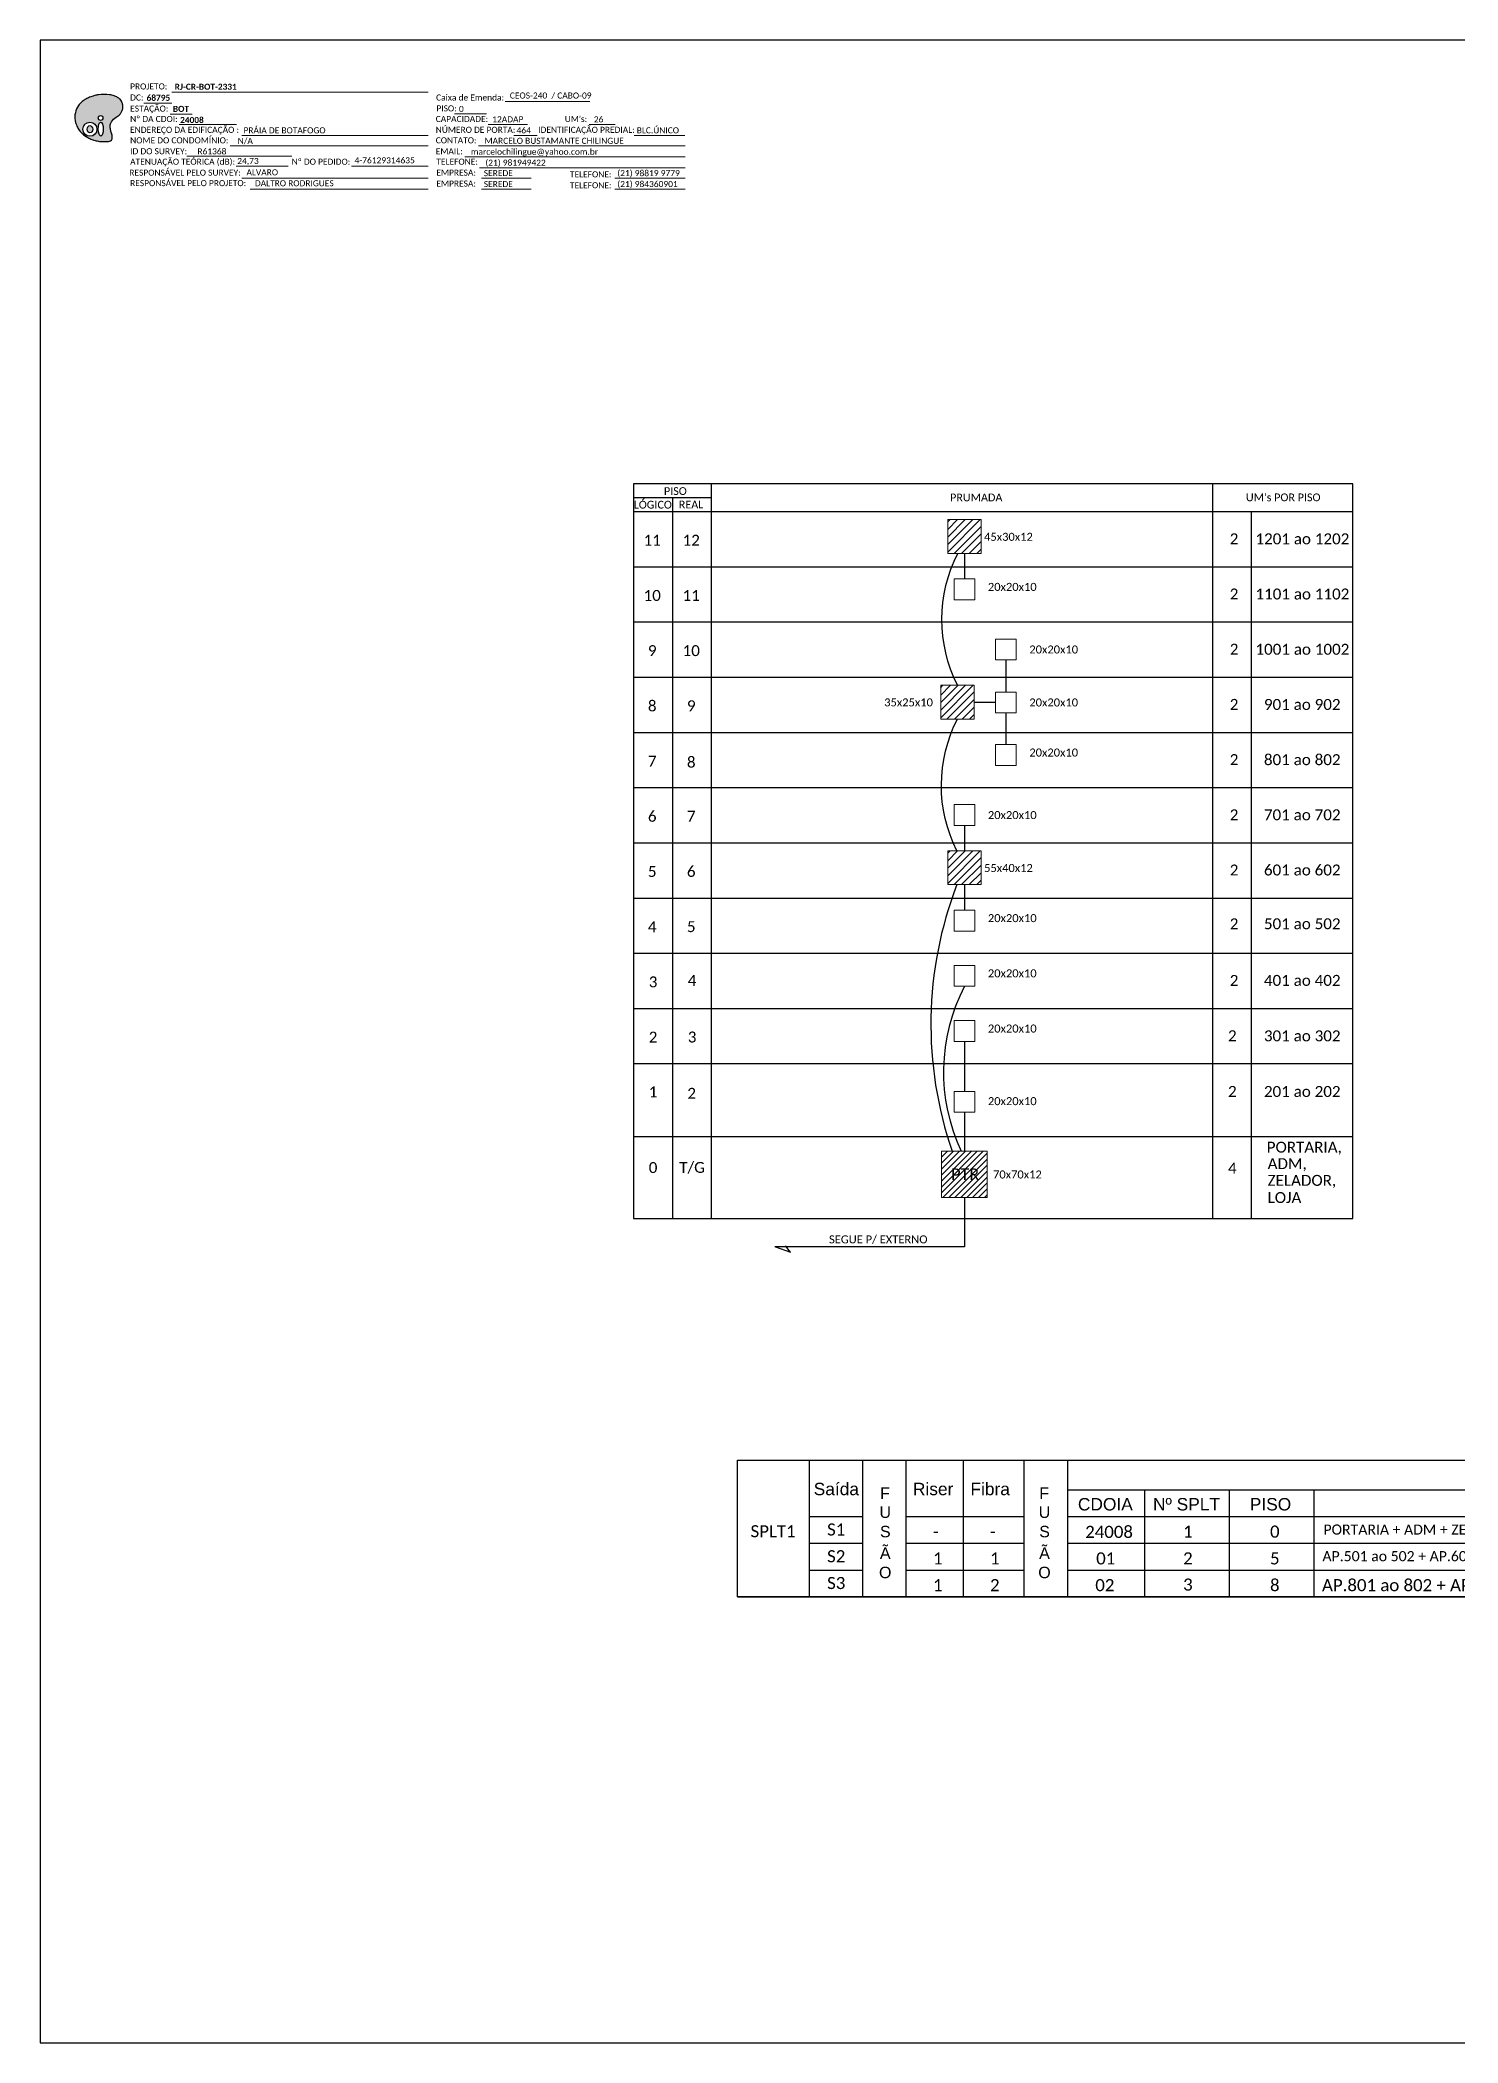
# Model space of a CAD drawing. Header units: metres. Extents: x -1286 to 542, y -500 to 95.
# Drawn here: x -299 to 121, y -499 to 95 of the extents above; entities that cross this region are included whole.
import ezdxf
from ezdxf.enums import TextEntityAlignment as Align

# ---------------------------------------------------------------- set-up
doc = ezdxf.new("R2010")
doc.units = ezdxf.units.M
doc.styles.add('ARIAL', font='arial.ttf')
doc.styles.add('WMF-Calibri0', font='calibri.ttf')
doc.styles.add('WMF-Calibri1', font='calibrib.ttf')

# ---------------------------------------------------------------- blocks, each defined once
blk = doc.blocks.new('OI')
h = blk.add_hatch(color=40)
edge = h.paths.add_edge_path()
edge.add_spline(control_points=[(4.35, -0.67), (3.92, -0.99), (3.26, -1.5), (2.81, -2.59), (2.9, -3.5), (3.06, -4.27), (3.31, -4.85), (3.37, -5.39), (3.4, -5.88), (3.2, -6.4), (2.54, -6.61), (1.65, -6.63), (0.55, -6.67), (-0.56, -6.42), (-1.61, -6.14), (-2.77, -5.61), (-3.92, -4.77), (-4.89, -3.7), (-5.34, -2.65), (-5.6, -1.94), (-5.85, -0.96), (-5.71, 0.47), (-5.1, 2.02), (-4.14, 3.02), (-3.3, 3.61), (-2.37, 4.16), (-1.36, 4.44), (-0.56, 4.7), (0.79, 4.85), (2.24, 4.97), (3.79, 4.57), (4.67, 4.21), (5.44, 3.65), (5.76, 2.99), (6.03, 2.21), (6.01, 1.46), (5.72, 0.64), (5.31, 0.08), (4.88, -0.38), (4.51, -0.55), (4.35, -0.67)], knot_values=[0, 0, 0, 0, 1.60434, 2.417191, 3.427595, 4.282808, 4.776746, 5.304182, 5.888771, 6.258406, 6.858137, 7.79129, 8.986195, 10.124242, 11.187857, 12.242908, 13.953784, 15.414161, 16.515391, 17.349188, 17.675853, 19.552021, 21.515531, 22.568638, 23.63245, 24.621084, 25.782718, 26.745347, 27.142653, 29.870543, 31.004649, 31.921532, 32.709589, 33.801391, 34.042471, 35.192333, 35.971461, 36.628871, 37.254359, 37.836911, 37.836911, 37.836911, 37.836911], degree=3, periodic=0)
h.paths.add_polyline_path([(1.13, -0.87, -1), (-0.04, -0.87, -1)], flags=16)
edge = h.paths.add_edge_path(flags=16)
edge.add_ellipse((0.56, -3.59), major_axis=(-0.02, 1.71), ratio=0.361305, start_angle=0, end_angle=360)
h.paths.add_polyline_path([(-0.36, -3.62, -1), (-3.8, -3.62, -1)], flags=16)
edge = h.paths.add_edge_path(flags=0)
edge.add_ellipse((-2.08, -3.62), major_axis=(0, 0.885), ratio=0.758294, start_angle=0, end_angle=360)
at = {"color": 40}
for centre, radius in [((-2.08, -3.62), 1.72), ((0.54, -0.87), 0.587)]:
    blk.add_circle(centre, radius, dxfattribs=at)
blk.add_ellipse((-2.08, -3.62), major_axis=(0, 0.885), ratio=0.758294, start_param=-3.141592653589792, end_param=3.141592653589792, dxfattribs=at)
blk.add_ellipse((0.56, -3.59), major_axis=(-0.02, 1.71), ratio=0.361305, dxfattribs=at)
at = {"color": 40, "start_tangent": (-0.800898, -0.598801), "end_tangent": (-0.800898, -0.598801)}
blk.add_spline([(4.35, -0.67), (3.2, -1.78), (2.9, -2.54), (2.92, -3.55), (3.12, -4.38), (3.28, -4.85), (3.37, -5.37), (3.35, -5.95), (3.2, -6.29), (2.66, -6.55), (1.73, -6.63), (0.54, -6.62), (-0.58, -6.41), (-1.6, -6.11), (-2.56, -5.67), (-3.95, -4.67), (-4.89, -3.56), (-5.37, -2.56), (-5.64, -1.78), (-5.72, -1.46), (-5.63, 0.42), (-4.84, 2.22), (-4.13, 2.99), (-3.27, 3.62), (-2.4, 4.09), (-1.3, 4.47), (-0.37, 4.72), (0.02, 4.77), (2.75, 4.8), (3.85, 4.53), (4.69, 4.16), (5.31, 3.68), (5.85, 2.73), (5.93, 2.5), (5.94, 1.35), (5.67, 0.62), (5.29, 0.08), (4.84, -0.36), (4.35, -0.67)], degree=3, dxfattribs=at)

msp = doc.modelspace()

# ---------------------------------------------------------------- hatches: boundary and pattern name
h = msp.add_hatch()
h.set_pattern_fill('LINE', color=1, scale=0.5, angle=45)
h.set_pattern_definition([(45, (-5582.2583, 3171.6283), (-1.122532, 1.122532), [])])
h.paths.add_polyline_path([(-29.86, -56.8), (-19.96, -56.8), (-19.96, -46.76), (-29.86, -46.76)])
h = msp.add_hatch()
h.set_pattern_fill('LINE', color=1, scale=0.5, angle=45)
h.set_pattern_definition([(45, (-5584.3463, 3122.5127), (-1.122532, 1.122532), [])])
h.paths.add_polyline_path([(-31.95, -105.92), (-22.04, -105.92), (-22.04, -95.88), (-31.95, -95.88)])
h = msp.add_hatch()
h.set_pattern_fill('LINE', color=1, scale=0.5, angle=45)
h.set_pattern_definition([(45, (-5582.2583, 3073.3971), (-1.122532, 1.122532), [])])
h.paths.add_polyline_path([(-29.86, -155.03), (-19.96, -155.03), (-19.96, -144.99), (-29.86, -144.99)])
h = msp.add_hatch()
h.set_pattern_fill('ANSI31', color=1, scale=10, style=0)
h.set_pattern_definition([(45, (-643.3128, -631.8166), (-0.8838835, 0.8838835), [])])
h.paths.add_polyline_path([(-31.69, -247.85), (-18.12, -247.85), (-18.12, -234.09), (-31.69, -234.09)])
h.paths.add_polyline_path([(-29.69, -243.5), (-19.61, -243.5), (-19.61, -238.35), (-29.69, -238.35)], flags=24)

# ---------------------------------------------------------------- linework, layer by layer
for p, q in [((-92.24, -325.67), (330.47, -325.67)), ((-92.24, -366.24), (-92.24, -325.67)), ((-70.92, -325.67), (-70.92, -366.24)), ((-55.16, -325.67), (-55.16, -366.24)), ((-42.21, -366.24), (-42.21, -325.67)), ((-25.3, -325.67), (-25.3, -366.24)), ((-7.28, -325.67), (-7.28, -366.24)), ((5.68, -325.67), (5.68, -366.24)), ((5.68, -334.49), (330.47, -334.49)), ((28.49, -334.49), (28.49, -366.24)), ((53.64, -334.49), (53.64, -366.24)), ((78.73, -334.49), (78.73, -366.24)), ((-70.92, -342.43), (-55.16, -342.43)), ((-42.21, -342.43), (-7.28, -342.43)), ((5.68, -342.43), (330.47, -342.43)), ((-70.92, -350.37), (-55.16, -350.37)), ((-42.21, -350.37), (-7.28, -350.37)), ((5.68, -350.37), (330.47, -350.37)), ((-70.92, -358.3), (-55.16, -358.3)), ((-42.21, -358.3), (-7.28, -358.3)), ((5.68, -358.3), (330.47, -358.3)), ((-70.92, -366.24), (-55.16, -366.24)), ((-42.21, -366.24), (-7.28, -366.24)), ((5.68, -366.24), (330.47, -366.24))]:
    msp.add_line(p, q)
msp.add_lwpolyline([(-299.04, -498.54), (541.96, -498.54), (541.96, 95.46), (-299.04, 95.46)], close=True)
at = {"color": 7, "lineweight": 0}
for points in [[(-259.93, 80.05), (-183.96, 80.05)], [(-161.12, 77.27), (-135.99, 77.27)], [(-268.25, 76.78), (-259.93, 76.78)], [(-260.45, 73.5), (-253.9, 73.5)], [(-176.16, 73.54), (-166.68, 73.54)], [(-257.79, 70.43), (-240.82, 70.43)], [(-239.22, 67.19), (-183.96, 67.19)], [(-166.12, 70.43), (-154.5, 70.43)], [(-158.53, 67.19), (-151.59, 67.19)], [(-136.17, 70.43), (-128.51, 70.43)], [(-122.83, 67.19), (-107.8, 67.19)], [(-255.47, 61.01), (-224.42, 61.01)], [(-242.63, 64.08), (-183.96, 64.08)], [(-173.04, 60.84), (-107.77, 60.84)], [(-169, 64.08), (-107.77, 64.08)], [(-240.93, 58.05), (-225.42, 58.05)], [(-239.22, 54.49), (-183.96, 54.49)], [(-206.7, 58.05), (-183.94, 58.05)], [(-168.75, 57.6), (-107.77, 57.6)], [(-168.15, 54.49), (-153.35, 54.49)], [(-128.54, 54.49), (-107.77, 54.49)], [(-236.73, 51.25), (-183.96, 51.25)], [(-168.15, 51.25), (-153.35, 51.25)], [(-128.54, 51.25), (-107.77, 51.25)]]:
    msp.add_lwpolyline(points, dxfattribs=at)
at = {"color": 0}
for points in [[(90.28, -36.16), (-123.03, -36.16)], [(-99.89, -40.27), (-123.03, -40.27)]]:
    msp.add_lwpolyline(points, dxfattribs=at)
for points in [[(-123.03, -36.16), (-123.03, -44.38)], [(-111.46, -40.27), (-111.46, -44.38)], [(-99.89, -44.38), (-99.89, -36.16)], [(48.69, -36.16), (48.69, -44.38)], [(90.28, -44.38), (90.28, -36.16)], [(-123.03, -44.38), (90.28, -44.38)], [(-123.03, -44.38), (90.28, -44.38)], [(-123.03, -44.38), (90.28, -44.38)], [(-123.03, -44.38), (-123.03, -254.08), (90.28, -254.08), (90.28, -44.38)], [(-123.03, -44.38), (90.28, -44.38)], [(-123.03, -44.38), (90.28, -44.38)], [(-123.03, -44.38), (90.28, -44.38)], [(-111.46, -44.38), (-111.46, -254.08)], [(-99.89, -254.08), (-99.89, -44.38)], [(48.69, -44.38), (48.69, -254.08)], [(60.26, -254.08), (60.26, -44.38)], [(-123.03, -60.76), (90.28, -60.76)], [(-123.03, -60.76), (90.28, -60.76)], [(-123.03, -77.13), (90.28, -77.13)], [(-123.03, -77.13), (90.28, -77.13)], [(-123.03, -93.5), (90.28, -93.5)], [(-123.03, -93.5), (90.28, -93.5)], [(-123.03, -109.87), (90.28, -109.87)], [(-123.03, -126.24), (90.28, -126.24)], [(-123.03, -142.62), (90.28, -142.62)], [(-123.03, -158.99), (90.28, -158.99)], [(-123.03, -175.36), (90.28, -175.36)], [(-123.03, -191.73), (90.28, -191.73)], [(-123.03, -208.1), (90.28, -208.1)], [(-123.03, -229.76), (90.28, -229.76)], [(330.47, -366.24), (-92.24, -366.24), (330.47, -366.24)]]:
    msp.add_lwpolyline(points)
at = {"color": 1, "lineweight": 0}
for points in [[(-19.96, -46.76), (-29.86, -46.76), (-29.86, -56.8), (-19.96, -56.8)], [(-22.04, -95.88), (-31.95, -95.88), (-31.95, -105.92), (-22.04, -105.92)], [(-19.96, -144.99), (-29.86, -144.99), (-29.86, -155.03), (-19.96, -155.03)], [(-31.69, -234.09), (-18.12, -234.09), (-18.12, -247.85), (-31.69, -247.85)]]:
    msp.add_lwpolyline(points, close=True, dxfattribs=at)
at = {"color": 3}
for points in [[(-27, -95.88, -0.238546), (-26.85, -56.8)], [(-27.14, -144.99, -0.238546), (-27, -105.92)], [(-27.16, -155.03, 0.176847), (-28.53, -234.09)], [(-24.91, -185.18, 0.233493), (-25.88, -234.09)]]:
    msp.add_lwpolyline(points, format="xyb", dxfattribs=at)
for points in [[(-24.91, -56.8), (-24.91, -64.37)], [(-12.62, -88.31), (-12.62, -97.9)], [(-15.69, -101.01), (-22.04, -101.01)], [(-12.62, -104.11), (-12.62, -113.48)], [(-24.91, -137.43), (-24.91, -144.99)], [(-24.91, -155.03), (-24.91, -162.6)], [(-24.91, -201.56), (-24.91, -216.34)], [(-24.91, -222.47), (-24.91, -234.01)]]:
    msp.add_lwpolyline(points, dxfattribs=at)
at = {"lineweight": 0}
for points in [[(-21.84, -64.37), (-27.97, -64.37), (-27.97, -70.58), (-21.84, -70.58)], [(-9.56, -82.19), (-15.69, -82.19), (-15.69, -88.4), (-9.56, -88.4)], [(-9.56, -97.9), (-15.69, -97.9), (-15.69, -104.11), (-9.56, -104.11)], [(-9.56, -113.48), (-15.69, -113.48), (-15.69, -119.7), (-9.56, -119.7)], [(-21.84, -131.3), (-27.97, -131.3), (-27.97, -137.52), (-21.84, -137.52)], [(-21.84, -162.6), (-27.97, -162.6), (-27.97, -168.81), (-21.84, -168.81)], [(-21.84, -178.97), (-27.97, -178.97), (-27.97, -185.18), (-21.84, -185.18)], [(-21.84, -195.34), (-27.97, -195.34), (-27.97, -201.56), (-21.84, -201.56)], [(-21.84, -216.34), (-27.97, -216.34), (-27.97, -222.55), (-21.84, -222.55)]]:
    msp.add_lwpolyline(points, close=True, dxfattribs=at)
at = {"color": 1}
for points in [[(-24.91, -247.85), (-24.91, -262.41), (-81.15, -262.41)], [(-80.94, -262.41), (-76.52, -264)], [(-76.52, -264), (-77.93, -262.17)]]:
    msp.add_lwpolyline(points, dxfattribs=at)

# ---------------------------------------------------------------- block references
at = {"color": 7, "xscale": 1.213923925163967, "yscale": 1.213923925163967, "zscale": 1.213923925163967, "rotation": 0.1532896023949059}
msp.add_blockref('OI', (-281.74, 73.4), dxfattribs=at)

# ---------------------------------------------------------------- texts
at = {"color": 7, "lineweight": 0, "style": 'WMF-Calibri0'}
for s, height, p in [('DC:', 1.793, (-272.33, 77.52)), ('PROJETO:', 1.793, (-272.33, 80.8)), ('Caixa de Emenda:', 1.7927, (-181.58, 77.52)), ('ESTAÇÃO:', 1.793, (-272.33, 74.24)), ('Nº DA CDOI:', 1.7927, (-272.33, 71.17)), ('CAPACIDADE:', 1.7927, (-181.69, 71.17)), ('PISO:', 1.793, (-181.51, 74.29)), ("UM's:", 1.793, (-143.44, 71.17)), ('ENDEREÇO DA EDIFICAÇÃO :', 1.7927, (-272.33, 67.94)), ('NOME DO CONDOMÍNIO:', 1.7927, (-272.33, 64.82)), ('CONTATO:', 1.793, (-181.69, 64.82)), ('NÚMERO DE PORTA:', 1.7927, (-181.69, 67.94)), ('IDENTIFICAÇÃO PREDIAL:', 1.7927, (-151.32, 67.94)), ('ATENUAÇÃO TEÓRICA (dB):', 1.7927, (-272.33, 58.48)), ('ID DO SURVEY:', 1.7927, (-272.33, 61.59)), ('Nº DO PEDIDO:', 1.7927, (-224.41, 58.48)), ('EMAIL:', 1.793, (-181.69, 61.59)), ('TELEFONE:', 1.793, (-181.51, 58.48)), ('RESPONSÁVEL PELO SURVEY:', 1.7927, (-272.58, 55.24)), ('RESPONSÁVEL PELO PROJETO:', 1.7927, (-272.33, 52.13)), ('EMPRESA:', 1.793, (-181.51, 55.24)), ('EMPRESA:', 1.793, (-181.51, 52)), ('TELEFONE:', 1.793, (-141.9, 54.73)), ('TELEFONE:', 1.793, (-141.9, 51.5))]:
    msp.add_text(s, height=height, dxfattribs=at).set_placement(p)
at = {"color": 7}
for s, height, style, p in [('68795', 1.793, 'WMF-Calibri1', (-267.45, 77.43)), ('RJ-CR-BOT-2331', 1.7927, 'WMF-Calibri1', (-259.13, 80.71)), ('CEOS-240  / CABO-09', 1.7927, 'WMF-Calibri0', (-159.72, 78.11)), ('BOT', 1.793, 'WMF-Calibri1', (-259.65, 74.15)), ('0', 1.79, 'WMF-Calibri0', (-174.81, 74.14)), ('12ADAP', 1.793, 'WMF-Calibri0', (-164.94, 71.05)), ('26', 1.793, 'WMF-Calibri0', (-134.82, 71.03)), ('N/A', 1.793, 'WMF-Calibri0', (-240.43, 64.65)), ('PRÁIA DE BOTAFOGO', 1.7927, 'WMF-Calibri0', (-238.71, 67.78)), ('MARCELO BUSTAMANTE CHILINGUE', 1.7927, 'WMF-Calibri0', (-167.22, 64.68)), ('464', 1.793, 'WMF-Calibri0', (-157.72, 67.79)), ('BLC.ÚNICO', 1.793, 'WMF-Calibri0', (-122.08, 67.79)), ('R61368', 1.793, 'WMF-Calibri0', (-252.37, 61.54)), ('24,73', 1.793, 'WMF-Calibri0', (-240.56, 58.71)), ('4-76129314635', 1.7927, 'WMF-Calibri0', (-205.76, 58.89)), ('marcelochilingue@yahoo.com.br', 1.7927, 'WMF-Calibri0', (-171.26, 61.44)), ('(21) 981949422', 1.7927, 'WMF-Calibri0', (-166.97, 58.2)), ('ALVARO', 1.793, 'WMF-Calibri0', (-237.82, 55.33)), ('DALTRO RODRIGUES', 1.7927, 'WMF-Calibri0', (-235.33, 52.09)), ('SEREDE', 1.793, 'WMF-Calibri0', (-167.44, 55.09)), ('SEREDE', 1.793, 'WMF-Calibri0', (-167.44, 51.85)), ('(21) 98819 9779', 1.7927, 'WMF-Calibri0', (-127.84, 55.09)), ('(21) 984360901', 1.7927, 'WMF-Calibri0', (-127.84, 51.85)), ('45x30x12', 2.373, 'WMF-Calibri0', (-19.07, -53.05)), (' 1201 ao 1202', 3.24, 'WMF-Calibri0', (60.26, -54.09)), ('20x20x10', 2.373, 'WMF-Calibri0', (-17.94, -67.91)), (' 1101 ao 1102', 3.24, 'WMF-Calibri0', (60.26, -70.45)), ('20x20x10', 2.373, 'WMF-Calibri0', (-5.65, -86.47)), (' 1001 ao 1002', 3.24, 'WMF-Calibri0', (60.26, -86.84)), ('35x25x10', 2.373, 'WMF-Calibri0', (-48.7, -102.16)), ('20x20x10', 2.373, 'WMF-Calibri0', (-5.65, -102.18)), (' 901 ao 902', 3.24, 'WMF-Calibri0', (62.78, -103.21)), ('20x20x10', 2.373, 'WMF-Calibri0', (-5.65, -117.03)), (' 801 ao 802', 3.24, 'WMF-Calibri0', (62.78, -119.58)), ('20x20x10', 2.373, 'WMF-Calibri0', (-17.94, -135.58)), (' 701 ao 702', 3.24, 'WMF-Calibri0', (62.78, -135.93)), ('55x40x12', 2.373, 'WMF-Calibri0', (-19.07, -151.28)), (' 601 ao 602', 3.24, 'WMF-Calibri0', (62.78, -152.3)), ('20x20x10', 2.373, 'WMF-Calibri0', (-17.94, -166.14)), (' 501 ao 502', 3.24, 'WMF-Calibri0', (62.78, -168.25)), ('20x20x10', 2.373, 'WMF-Calibri0', (-17.94, -182.52)), (' 401 ao 402', 3.24, 'WMF-Calibri0', (62.78, -185.04)), ('20x20x10', 2.373, 'WMF-Calibri0', (-17.94, -198.89)), (' 301 ao 302', 3.24, 'WMF-Calibri0', (62.78, -201.49)), ('20x20x10', 2.373, 'WMF-Calibri0', (-17.94, -220.42)), (' 201 ao 202', 3.24, 'WMF-Calibri0', (62.78, -217.99)), ('PORTARIA,', 3.24, 'WMF-Calibri0', (64.75, -234.5)), ('ADM,', 3.24, 'WMF-Calibri0', (65.02, -239.39)), ('PTR', 3.433, 'WMF-Calibri0', (-28.83, -242.63)), ('70x70x12', 2.373, 'WMF-Calibri0', (-16.42, -242.17)), ('ZELADOR,', 3.24, 'WMF-Calibri0', (65.02, -244.35)), ('LOJA', 3.24, 'WMF-Calibri0', (65.02, -249.44)), ('SEGUE P/ EXTERNO', 2.3729, 'WMF-Calibri0', (-65.06, -261.42)), ('-', 3.59, 'WMF-Calibri0', (-34.21, -348.69)), ('-', 3.59, 'WMF-Calibri0', (-17.31, -348.69)), ('24008', 3.585, 'WMF-Calibri0', (10.91, -348.77)), ('1', 3.59, 'WMF-Calibri0', (39.95, -348.69)), ('0', 3.59, 'WMF-Calibri0', (65.73, -348.69)), ('PORTARIA + ADM + ZELADOR + LOJA + AP.201 ao 202 + AP.301 ao 302 + AP.401 ao 402', 3, 'WMF-Calibri0', (81.57, -347.79)), ('1', 3.59, 'WMF-Calibri0', (-34.21, -356.63)), ('1', 3.59, 'WMF-Calibri0', (-17.31, -356.63)), ('01', 3.585, 'WMF-Calibri0', (14.17, -356.63)), ('2', 3.59, 'WMF-Calibri0', (39.95, -356.63)), ('5', 3.59, 'WMF-Calibri0', (65.73, -356.63)), ('AP.501 ao 502 + AP.601 ao 602 + AP.701 ao 702', 3, 'WMF-Calibri0', (81.27, -355.68)), ('1', 3.59, 'WMF-Calibri0', (-34.21, -364.57)), ('2', 3.59, 'WMF-Calibri0', (-17.31, -364.57)), ('02', 3.585, 'WMF-Calibri0', (13.91, -364.57)), ('3', 3.59, 'WMF-Calibri0', (39.95, -364.41)), ('8', 3.59, 'WMF-Calibri0', (65.73, -364.57)), ('AP.801 ao 802 + AP.901 ao 902 + AP.1001 ao 1002 + AP.1101 ao 1102 + AP.1201 ao 1202', 3.5854, 'WMF-Calibri0', (81.14, -364.57))]:
    msp.add_text(s, height=height, dxfattribs=dict(at, style=style)).set_placement(p)
at = {"color": 7, "style": 'WMF-Calibri1'}
msp.add_text('24008', height=1.793, dxfattribs=at).set_placement((-254, 70.86), align=Align.CENTER)
at = {"color": 0, "style": 'WMF-Calibri0'}
for s, p in [('  LÓGICO', (-124.61, -43.49)), ('     PISO', (-118.07, -39.46)), ('    REAL', (-112.85, -43.44)), ('PRUMADA', (-29.16, -41.35)), ("UM's POR PISO", (58.58, -41.32))]:
    msp.add_text(s, height=2.3, dxfattribs=at).set_placement(p)
at = {"style": 'ARIAL'}
for s, p in [('Saída', (-62.89, -334.26)), ('Riser', (-34.18, -334.26)), ('Fibra', (-17.27, -334.26)), ('CDOIA', (16.89, -338.78)), ('Nº SPLT', (40.96, -338.78)), ('PISO', (65.87, -338.78))]:
    msp.add_text(s, height=3.68, dxfattribs=at).set_placement(p, align=Align.MIDDLE_CENTER)
at = {"linetype": 'Continuous', "style": 'ARIAL'}
for s, p in [('F', (-49.92, -337.18)), ('F', (-2.69, -337.18)), ('U', (-50.1, -342.85)), ('U', (-2.87, -342.85)), ('S', (-49.95, -348.58)), ('S', (-2.72, -348.58)), ('Ã', (-49.97, -354.99)), ('Ã', (-2.74, -354.99)), ('O', (-50.24, -360.71)), ('O', (-3.01, -360.71))]:
    msp.add_text(s, height=3.4, dxfattribs=at).set_placement(p)
at = {"color": 7, "style": 'WMF-Calibri0'}
for tag, flags, p in [('11', 4, (-117.49, -52.89)), ('12', 4, (-105.92, -52.88)), ('2', 4, (55.07, -52.46)), ('10', 4, (-117.49, -69.26)), ('11', 4, (-105.92, -69.25)), ('2', 4, (55.07, -68.83)), ('9', 4, (-117.49, -85.64)), ('10', 4, (-105.92, -85.62)), ('2', 4, (55.07, -85.2)), ('8', 4, (-117.49, -102.01)), ('9', 4, (-105.92, -101.99)), ('2', 4, (55.07, -101.57)), ('7', 4, (-117.49, -118.38)), ('8', 4, (-105.92, -118.69)), ('2', 4, (55.07, -117.94)), ('6', 4, (-117.49, -134.75)), ('7', 4, (-105.92, -134.74)), ('2', 4, (55.07, -134.32)), ('5', 4, (-117.49, -151.12)), ('6', 4, (-105.92, -151.11)), ('2', 4, (55.07, -150.69)), ('4', 4, (-117.49, -167.5)), ('5', 4, (-105.92, -167.48)), ('2', 4, (55.07, -166.65)), ('3', 4, (-117.24, -183.87)), ('4', 4, (-105.67, -183.44)), ('2', 4, (55.07, -183.43)), ('2', 4, (-117.24, -200.24)), ('3', 4, (-105.67, -200.22)), ('2', 4, (54.55, -199.84)), ('1', 4, (-117.24, -216.47)), ('2', 4, (-105.8, -216.92)), ('2', 4, (54.55, -216.35)), ('0', 4, (-117.24, -238.93)), ('T/G', 12, (-105.67, -238.89)), ('4', 4, (54.55, -239.09))]:
    msp.add_attdef(tag, text='XX', height=3.24, dxfattribs=dict(at, flags=flags)).set_placement(p, align=Align.MIDDLE_CENTER)
at = {"color": 7, "lineweight": 0, "style": 'WMF-Calibri0', "flags": 8}
for tag, p, s, height in [('S1', (-65.63, -348.06), 'S1', 3.585), ('SPLT1', (-88.33, -348.58), 'XX', 3.585), ('S2', (-65.63, -356), '-', 3.59), ('S3', (-65.63, -363.94), '-', 3.59)]:
    msp.add_attdef(tag, p, s, height=height, dxfattribs=at)

doc.saveas('drawing.dxf')
